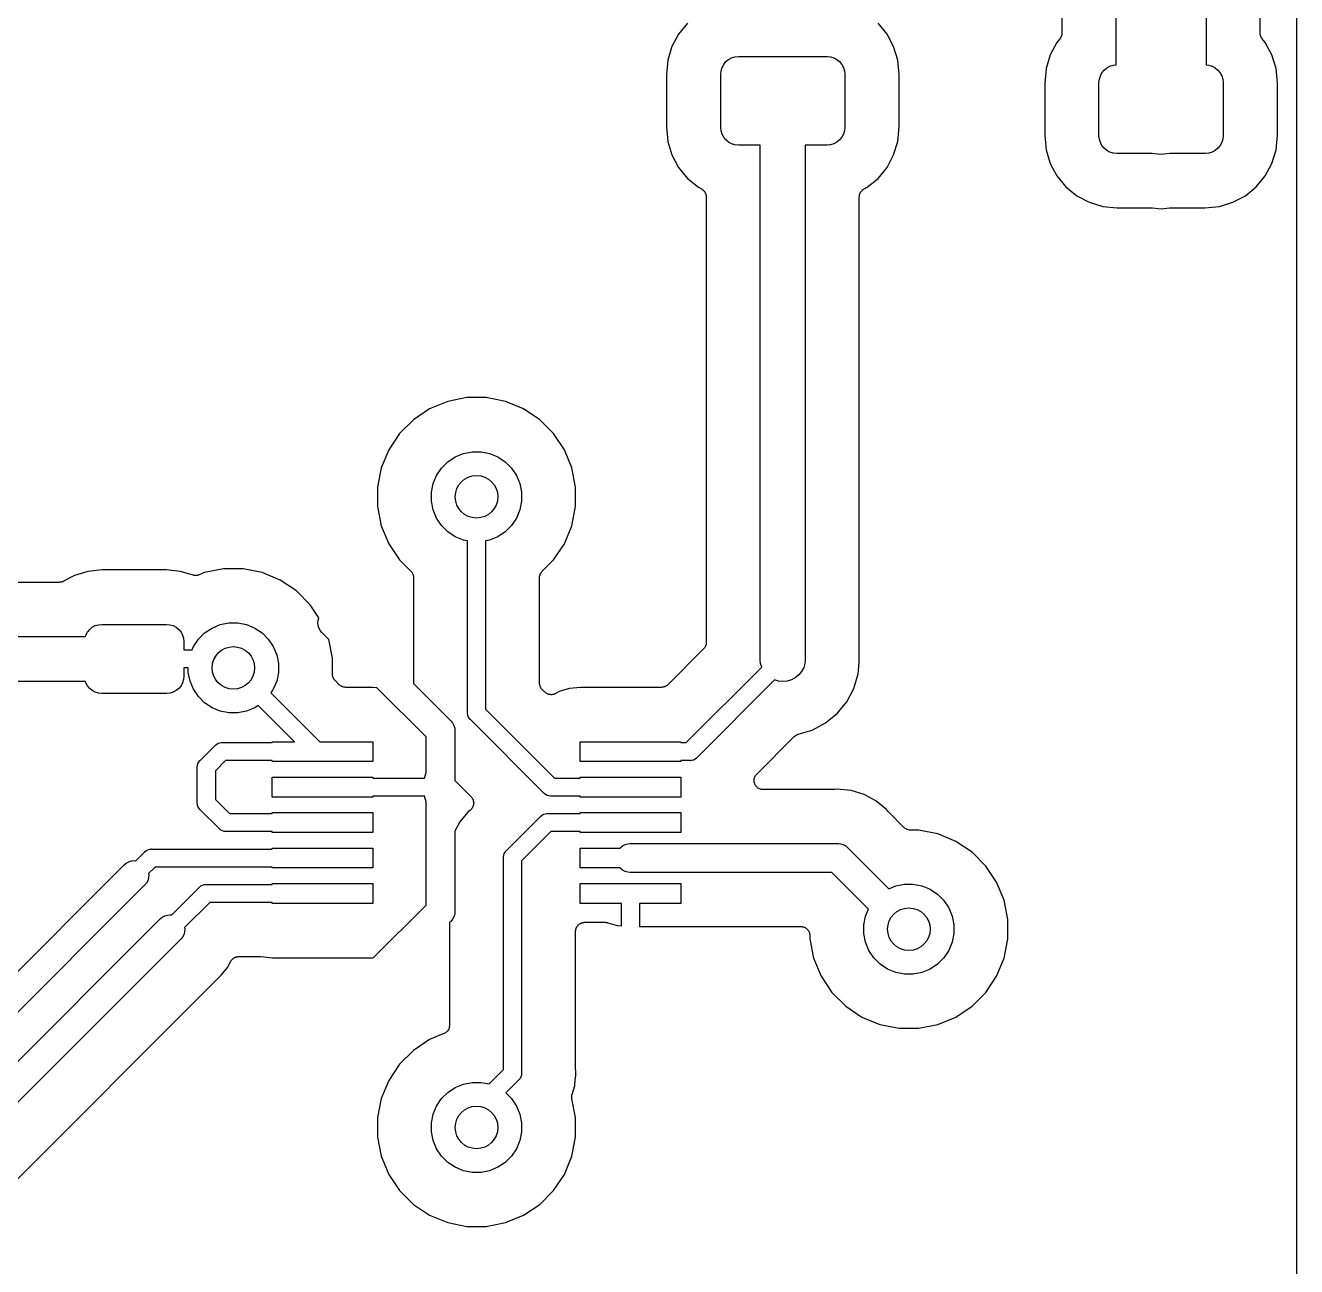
# Model space of a CAD drawing. Extents: x 122.4 to 185.8, y -118.8 to -64.3.
# Drawn here: x 167.88 to 185.81, y -105.59 to -88.1 of the extents above; entities that cross this region are included whole.
import ezdxf

# ---------------------------------------------------------------- set-up
doc = ezdxf.new("R2010")
doc.units = 0
doc.layers.add('BLACK', color=7, linetype='CONTINUOUS')

msp = doc.modelspace()

# ---------------------------------------------------------------- linework, layer by layer
at = {"layer": 'BLACK', "linetype": 'CONTINUOUS'}
for p, q in [((185.807, -66.5677), (185.807, -116.495)), ((184.531, -85.178), (184.531, -88.654)), ((182.499, -85.7771), (182.499, -88.2049)), ((183.261, -88.654), (183.261, -85.8208)), ((185.293, -88.2049), (185.293, -85.7581)), ((177.219, -88.0668), (177.092, -88.2207)), ((180.032, -88.2207), (179.905, -88.0668)), ((177.092, -88.2207), (176.999, -88.3963)), ((180.125, -88.3963), (180.032, -88.2207)), ((182.426, -88.3387), (182.333, -88.5143)), ((182.47, -88.2855), (182.426, -88.3387)), ((182.473, -88.2809), (182.47, -88.2855)), ((182.477, -88.2767), (182.473, -88.2809)), ((182.48, -88.2706), (182.477, -88.2767)), ((182.484, -88.2649), (182.48, -88.2706)), ((182.486, -88.2598), (182.484, -88.2649)), ((182.489, -88.2549), (182.486, -88.2598)), ((182.491, -88.2484), (182.489, -88.2549)), ((182.493, -88.242), (182.491, -88.2484)), ((182.495, -88.2366), (182.493, -88.242)), ((182.496, -88.2313), (182.495, -88.2366)), ((182.497, -88.2245), (182.496, -88.2313)), ((182.498, -88.2177), (182.497, -88.2245)), ((182.499, -88.2067), (182.498, -88.2122)), ((182.498, -88.2122), (182.498, -88.2177)), ((182.499, -88.2049), (182.499, -88.2067)), ((185.294, -88.2104), (185.293, -88.2049)), ((185.293, -88.2159), (185.294, -88.2104)), ((185.295, -88.2227), (185.293, -88.2159)), ((185.295, -88.2296), (185.295, -88.2227)), ((185.297, -88.2349), (185.295, -88.2296)), ((185.298, -88.2403), (185.297, -88.2349)), ((185.301, -88.2467), (185.298, -88.2403)), ((185.303, -88.2533), (185.301, -88.2467)), ((185.305, -88.2582), (185.303, -88.2533)), ((185.307, -88.2633), (185.305, -88.2582)), ((185.311, -88.2691), (185.307, -88.2633)), ((185.314, -88.2752), (185.311, -88.2691)), ((185.318, -88.2795), (185.314, -88.2752)), ((185.321, -88.2841), (185.318, -88.2795)), ((185.322, -88.2855), (185.321, -88.2841)), ((185.366, -88.3387), (185.322, -88.2855)), ((185.459, -88.5143), (185.366, -88.3387)), ((176.999, -88.3963), (176.941, -88.5869)), ((177.841, -88.554), (177.888, -88.5398)), ((177.888, -88.5398), (177.937, -88.535)), ((177.937, -88.535), (179.187, -88.535)), ((179.187, -88.535), (179.236, -88.5398)), ((179.236, -88.5398), (179.283, -88.554)), ((180.183, -88.5869), (180.125, -88.3963)), ((182.333, -88.5143), (182.275, -88.7049)), ((185.517, -88.7049), (185.459, -88.5143)), ((176.941, -88.5869), (176.921, -88.7912)), ((177.692, -88.7362), (177.706, -88.6893)), ((177.706, -88.6893), (177.729, -88.6461)), ((177.729, -88.6461), (177.76, -88.6082)), ((177.76, -88.6082), (177.798, -88.5771)), ((177.798, -88.5771), (177.841, -88.554)), ((179.283, -88.554), (179.326, -88.5771)), ((179.326, -88.5771), (179.364, -88.6082)), ((179.364, -88.6082), (179.395, -88.6461)), ((179.395, -88.6461), (179.418, -88.6893)), ((179.418, -88.6893), (179.432, -88.7362)), ((180.203, -88.7912), (180.183, -88.5869)), ((182.275, -88.7049), (182.255, -88.9092)), ((183.094, -88.7262), (183.132, -88.6951)), ((183.132, -88.6951), (183.175, -88.672)), ((183.175, -88.672), (183.222, -88.6578)), ((183.222, -88.6578), (183.261, -88.654)), ((184.531, -88.654), (184.57, -88.6578)), ((184.57, -88.6578), (184.617, -88.672)), ((184.617, -88.672), (184.66, -88.6951)), ((184.66, -88.6951), (184.698, -88.7262)), ((185.537, -88.9092), (185.517, -88.7049)), ((176.921, -88.7912), (176.921, -89.5288)), ((177.687, -88.785), (177.692, -88.7362)), ((177.687, -89.535), (177.687, -88.785)), ((179.432, -88.7362), (179.437, -88.785)), ((179.437, -88.785), (179.437, -89.535)), ((180.203, -89.5288), (180.203, -88.7912)), ((183.021, -88.903), (183.026, -88.8542)), ((183.021, -89.653), (183.021, -88.903)), ((183.026, -88.8542), (183.04, -88.8073)), ((183.04, -88.8073), (183.063, -88.7641)), ((183.063, -88.7641), (183.094, -88.7262)), ((184.698, -88.7262), (184.729, -88.7641)), ((184.729, -88.7641), (184.752, -88.8073)), ((184.752, -88.8073), (184.766, -88.8542)), ((184.766, -88.8542), (184.771, -88.903)), ((184.771, -88.903), (184.771, -89.653)), ((182.255, -88.9092), (182.255, -89.6468)), ((185.537, -89.6468), (185.537, -88.9092)), ((176.921, -89.5288), (176.941, -89.7331)), ((177.692, -89.5838), (177.687, -89.535)), ((177.706, -89.6307), (177.692, -89.5838)), ((179.432, -89.5838), (179.418, -89.6307)), ((179.437, -89.535), (179.432, -89.5838)), ((180.183, -89.7331), (180.203, -89.5288)), ((176.941, -89.7331), (176.999, -89.9237)), ((177.729, -89.6739), (177.706, -89.6307)), ((177.76, -89.7118), (177.729, -89.6739)), ((177.798, -89.7429), (177.76, -89.7118)), ((177.841, -89.766), (177.798, -89.7429)), ((177.888, -89.7802), (177.841, -89.766)), ((177.937, -89.785), (177.888, -89.7802)), ((178.245, -89.785), (177.937, -89.785)), ((178.244, -97.0436), (178.245, -89.785)), ((179.187, -89.785), (178.879, -89.785)), ((178.879, -89.785), (178.879, -97.0436)), ((179.236, -89.7802), (179.187, -89.785)), ((179.283, -89.766), (179.236, -89.7802)), ((179.326, -89.7429), (179.283, -89.766)), ((179.364, -89.7118), (179.326, -89.7429)), ((179.395, -89.6739), (179.364, -89.7118)), ((179.418, -89.6307), (179.395, -89.6739)), ((180.125, -89.9237), (180.183, -89.7331)), ((182.255, -89.6468), (182.275, -89.8511)), ((183.026, -89.7018), (183.021, -89.653)), ((183.04, -89.7487), (183.026, -89.7018)), ((183.063, -89.7919), (183.04, -89.7487)), ((183.094, -89.8298), (183.063, -89.7919)), ((184.729, -89.7919), (184.698, -89.8298)), ((184.752, -89.7487), (184.729, -89.7919)), ((184.766, -89.7018), (184.752, -89.7487)), ((184.771, -89.653), (184.766, -89.7018)), ((185.517, -89.8511), (185.537, -89.6468)), ((176.999, -89.9237), (177.092, -90.0993)), ((180.032, -90.0993), (180.125, -89.9237)), ((182.275, -89.8511), (182.333, -90.0417)), ((183.132, -89.8609), (183.094, -89.8298)), ((183.175, -89.884), (183.132, -89.8609)), ((183.222, -89.8982), (183.175, -89.884)), ((183.271, -89.903), (183.222, -89.8982)), ((183.769, -89.903), (183.271, -89.903)), ((183.772, -89.9038), (183.769, -89.903)), ((183.896, -89.9161), (183.772, -89.9038)), ((184.02, -89.9038), (183.896, -89.9161)), ((184.023, -89.903), (184.02, -89.9038)), ((184.521, -89.903), (184.023, -89.903)), ((184.57, -89.8982), (184.521, -89.903)), ((184.617, -89.884), (184.57, -89.8982)), ((184.66, -89.8609), (184.617, -89.884)), ((184.698, -89.8298), (184.66, -89.8609)), ((185.459, -90.0417), (185.517, -89.8511)), ((177.092, -90.0993), (177.219, -90.2532)), ((179.905, -90.2532), (180.032, -90.0993)), ((182.333, -90.0417), (182.426, -90.2173)), ((185.366, -90.2173), (185.459, -90.0417)), ((177.219, -90.2532), (177.373, -90.3795)), ((179.751, -90.3795), (179.905, -90.2532)), ((182.426, -90.2173), (182.553, -90.3712)), ((185.239, -90.3712), (185.366, -90.2173)), ((177.373, -90.3795), (177.415, -90.4023)), ((177.415, -90.4023), (177.417, -90.4032)), ((177.417, -90.4032), (177.422, -90.4064)), ((177.422, -90.4064), (177.427, -90.409)), ((177.427, -90.409), (177.432, -90.4134)), ((177.432, -90.4134), (177.437, -90.4172)), ((177.437, -90.4172), (177.441, -90.4212)), ((177.441, -90.4212), (177.446, -90.4248)), ((177.446, -90.4248), (177.45, -90.4301)), ((177.45, -90.4301), (177.455, -90.435)), ((177.455, -90.435), (177.458, -90.4397)), ((177.458, -90.4397), (177.461, -90.444)), ((177.461, -90.444), (177.464, -90.45)), ((177.464, -90.45), (177.468, -90.4557)), ((177.468, -90.4557), (177.47, -90.4609)), ((177.47, -90.4609), (177.473, -90.4659)), ((177.473, -90.4659), (177.475, -90.4724)), ((177.475, -90.4724), (177.477, -90.4787)), ((177.477, -90.4787), (177.478, -90.4843)), ((177.478, -90.4843), (177.48, -90.4896)), ((177.48, -90.4896), (177.481, -90.4964)), ((177.481, -90.4964), (177.482, -90.5031)), ((177.482, -90.5031), (177.482, -90.5087)), ((177.482, -90.5087), (177.483, -90.5143)), ((177.483, -90.5143), (177.482, -96.7977)), ((179.641, -90.5143), (179.642, -90.5125)), ((179.641, -97.081), (179.641, -90.5143)), ((179.642, -90.5013), (179.644, -90.4947)), ((179.642, -90.5069), (179.642, -90.5013)), ((179.642, -90.5125), (179.642, -90.5069)), ((179.644, -90.4879), (179.646, -90.4825)), ((179.644, -90.4947), (179.644, -90.4879)), ((179.646, -90.4825), (179.647, -90.477)), ((179.647, -90.477), (179.65, -90.4708)), ((179.65, -90.4708), (179.652, -90.4643)), ((179.652, -90.4643), (179.654, -90.4593)), ((179.654, -90.4593), (179.657, -90.4542)), ((179.657, -90.4542), (179.66, -90.4485)), ((179.66, -90.4485), (179.664, -90.4426)), ((179.664, -90.4426), (179.667, -90.4383)), ((179.667, -90.4383), (179.67, -90.4336)), ((179.67, -90.4336), (179.675, -90.4288)), ((179.675, -90.4288), (179.68, -90.4236)), ((179.68, -90.4236), (179.684, -90.42)), ((179.684, -90.42), (179.688, -90.4161)), ((179.688, -90.4161), (179.694, -90.4123)), ((179.694, -90.4123), (179.699, -90.408)), ((179.699, -90.408), (179.704, -90.4054)), ((179.704, -90.4054), (179.709, -90.4023)), ((179.709, -90.4023), (179.751, -90.3795)), ((182.553, -90.3712), (182.707, -90.4975)), ((182.707, -90.4975), (182.882, -90.5914)), ((184.91, -90.5914), (185.085, -90.4975)), ((185.085, -90.4975), (185.239, -90.3712)), ((182.882, -90.5914), (183.073, -90.6492)), ((183.073, -90.6492), (183.277, -90.6693)), ((183.277, -90.6693), (183.763, -90.6693)), ((183.763, -90.6693), (183.765, -90.6693)), ((183.765, -90.6693), (183.77, -90.6699)), ((183.77, -90.6699), (183.776, -90.6699)), ((183.776, -90.6699), (183.896, -90.6818)), ((183.896, -90.6818), (184.016, -90.6699)), ((184.016, -90.6699), (184.018, -90.6698)), ((184.018, -90.6698), (184.023, -90.6698)), ((184.023, -90.6698), (184.029, -90.6693)), ((184.029, -90.6693), (184.515, -90.6693)), ((184.515, -90.6693), (184.719, -90.6492)), ((184.719, -90.6492), (184.91, -90.5914)), ((174.106, -93.345), (173.837, -93.3987)), ((174.382, -93.345), (174.106, -93.345)), ((174.651, -93.3987), (174.382, -93.345)), ((173.582, -93.504), (173.353, -93.6569)), ((173.837, -93.3987), (173.582, -93.504)), ((174.906, -93.504), (174.651, -93.3987)), ((175.135, -93.6569), (174.906, -93.504)), ((173.353, -93.6569), (173.159, -93.8515)), ((175.329, -93.8515), (175.135, -93.6569)), ((173.159, -93.8515), (173.006, -94.0803)), ((175.482, -94.0803), (175.329, -93.8515)), ((173.006, -94.0803), (172.901, -94.3345)), ((175.587, -94.3345), (175.482, -94.0803)), ((173.751, -94.3372), (173.839, -94.2488)), ((173.839, -94.2488), (173.943, -94.1793)), ((173.943, -94.1793), (174.059, -94.1314)), ((174.059, -94.1314), (174.181, -94.107)), ((174.181, -94.107), (174.307, -94.107)), ((174.307, -94.107), (174.429, -94.1314)), ((174.429, -94.1314), (174.545, -94.1793)), ((174.545, -94.1793), (174.649, -94.2488)), ((174.649, -94.2488), (174.737, -94.3372)), ((172.901, -94.3345), (172.847, -94.6044)), ((173.633, -94.5568), (173.681, -94.4412)), ((173.681, -94.4412), (173.751, -94.3372)), ((174.737, -94.3372), (174.807, -94.4412)), ((174.807, -94.4412), (174.855, -94.5568)), ((175.641, -94.6044), (175.587, -94.3345)), ((172.847, -94.6044), (172.847, -94.8796)), ((173.609, -94.6795), (173.633, -94.5568)), ((174.855, -94.5568), (174.879, -94.6795)), ((175.641, -94.8796), (175.641, -94.6044)), ((173.609, -94.8045), (173.609, -94.6795)), ((173.633, -94.9272), (173.609, -94.8045)), ((174.879, -94.8045), (174.855, -94.9272)), ((174.879, -94.6795), (174.879, -94.8045)), ((172.847, -94.8796), (172.901, -95.1495)), ((173.681, -95.0428), (173.633, -94.9272)), ((174.855, -94.9272), (174.807, -95.0428)), ((175.587, -95.1495), (175.641, -94.8796)), ((172.901, -95.1495), (173.006, -95.4037)), ((173.751, -95.1468), (173.681, -95.0428)), ((173.839, -95.2352), (173.751, -95.1468)), ((174.737, -95.1468), (174.649, -95.2352)), ((174.807, -95.0428), (174.737, -95.1468)), ((175.482, -95.4037), (175.587, -95.1495)), ((173.943, -95.3047), (173.839, -95.2352)), ((174.059, -95.3526), (173.943, -95.3047)), ((174.117, -95.3642), (174.059, -95.3526)), ((174.429, -95.3526), (174.371, -95.3642)), ((174.545, -95.3047), (174.429, -95.3526)), ((174.649, -95.2352), (174.545, -95.3047)), ((173.006, -95.4037), (173.159, -95.6325)), ((174.117, -97.7838), (174.117, -95.3642)), ((174.371, -95.3642), (174.371, -97.7374)), ((175.329, -95.6325), (175.482, -95.4037)), ((173.159, -95.6325), (173.318, -95.7915)), ((175.17, -95.7915), (175.329, -95.6325)), ((168.575, -95.8517), (168.422, -95.9335)), ((168.765, -95.7942), (168.575, -95.8517)), ((168.968, -95.7742), (168.765, -95.7942)), ((169.868, -95.7742), (168.968, -95.7742)), ((170.071, -95.7942), (169.868, -95.7742)), ((170.246, -95.8473), (170.071, -95.7942)), ((170.252, -95.8484), (170.246, -95.8473)), ((170.257, -95.85), (170.252, -95.8484)), ((170.264, -95.8508), (170.257, -95.85)), ((170.271, -95.8521), (170.264, -95.8508)), ((170.276, -95.8522), (170.271, -95.8521)), ((170.282, -95.8528), (170.276, -95.8522)), ((170.288, -95.8522), (170.282, -95.8528)), ((170.295, -95.8522), (170.288, -95.8522)), ((170.301, -95.8511), (170.295, -95.8522)), ((170.306, -95.8506), (170.301, -95.8511)), ((170.313, -95.8487), (170.306, -95.8506)), ((170.32, -95.8474), (170.313, -95.8487)), ((170.325, -95.8453), (170.32, -95.8474)), ((170.33, -95.8438), (170.325, -95.8453)), ((170.332, -95.8431), (170.33, -95.8438)), ((170.408, -95.8117), (170.332, -95.8431)), ((170.677, -95.758), (170.408, -95.8117)), ((170.953, -95.758), (170.677, -95.758)), ((171.222, -95.8117), (170.953, -95.758)), ((171.477, -95.917), (171.222, -95.8117)), ((173.318, -95.7915), (173.318, -95.7918)), ((173.318, -95.7918), (173.318, -95.7918)), ((173.318, -95.7918), (173.318, -95.7918)), ((173.318, -95.7918), (173.319, -95.7927)), ((173.319, -95.7927), (173.326, -95.8019)), ((173.326, -95.8019), (173.334, -95.811)), ((173.334, -95.811), (173.334, -95.8116)), ((173.334, -95.8116), (173.335, -95.8121)), ((173.335, -95.8121), (173.34, -95.8225)), ((173.34, -95.8225), (173.345, -95.8329)), ((173.345, -95.8329), (173.346, -95.8335)), ((173.346, -95.8335), (173.346, -95.8341)), ((173.346, -95.8341), (173.349, -95.8454)), ((173.349, -95.8454), (173.353, -95.8566)), ((173.353, -95.8566), (173.353, -95.8573)), ((173.353, -95.8573), (173.353, -95.8579)), ((173.353, -95.8579), (173.354, -95.8696)), ((173.354, -95.8696), (173.355, -95.8813)), ((173.355, -95.8813), (173.355, -97.3756)), ((175.133, -95.8795), (175.134, -95.8678)), ((175.133, -95.8808), (175.133, -95.8795)), ((175.133, -95.8813), (175.133, -95.8808)), ((175.133, -95.8808), (175.133, -95.8808)), ((175.133, -95.8808), (175.133, -95.8808)), ((175.133, -97.3692), (175.133, -95.8813)), ((175.134, -95.8678), (175.136, -95.8562)), ((175.136, -95.8549), (175.139, -95.8436)), ((175.136, -95.8555), (175.136, -95.8549)), ((175.136, -95.8562), (175.136, -95.8555)), ((175.139, -95.8436), (175.143, -95.8325)), ((175.143, -95.8312), (175.149, -95.8209)), ((175.143, -95.8319), (175.143, -95.8312)), ((175.143, -95.8325), (175.143, -95.8319)), ((175.149, -95.8209), (175.154, -95.8106)), ((175.154, -95.8106), (175.155, -95.8101)), ((175.155, -95.8095), (175.163, -95.8005)), ((175.155, -95.8101), (175.155, -95.8095)), ((175.163, -95.8005), (175.17, -95.7915)), ((168.362, -95.9485), (166.87, -95.9485)), ((168.368, -95.948), (168.362, -95.9485)), ((168.373, -95.948), (168.368, -95.948)), ((168.38, -95.9468), (168.373, -95.948)), ((168.387, -95.9461), (168.38, -95.9468)), ((168.392, -95.9445), (168.387, -95.9461)), ((168.398, -95.9435), (168.392, -95.9445)), ((168.404, -95.9409), (168.398, -95.9435)), ((168.411, -95.9389), (168.404, -95.9409)), ((168.416, -95.9364), (168.411, -95.9389)), ((168.421, -95.9343), (168.416, -95.9364)), ((168.422, -95.9335), (168.421, -95.9343)), ((171.706, -96.0699), (171.477, -95.917)), ((171.9, -96.2645), (171.706, -96.0699)), ((172.022, -96.4467), (171.9, -96.2645)), ((168.789, -96.6119), (168.826, -96.5816)), ((168.826, -96.5816), (168.868, -96.5591)), ((168.868, -96.5591), (168.914, -96.5452)), ((168.914, -96.5452), (168.962, -96.5405)), ((168.962, -96.5405), (169.874, -96.5405)), ((169.874, -96.5405), (169.922, -96.5452)), ((169.922, -96.5452), (169.968, -96.5591)), ((169.968, -96.5591), (170.01, -96.5816)), ((170.01, -96.5816), (170.047, -96.6119)), ((170.41, -96.6618), (170.514, -96.5923)), ((170.514, -96.5923), (170.63, -96.5444)), ((170.63, -96.5444), (170.752, -96.52)), ((170.752, -96.52), (170.878, -96.52)), ((170.878, -96.52), (171, -96.5444)), ((171, -96.5444), (171.116, -96.5923)), ((171.116, -96.5923), (171.22, -96.6618)), ((172.008, -96.52), (172.012, -96.4802)), ((172.012, -96.5598), (172.008, -96.52)), ((172.012, -96.4802), (172.022, -96.4467)), ((172.023, -96.5981), (172.012, -96.5598)), ((172.042, -96.6334), (172.023, -96.5981)), ((166.502, -96.7105), (168.731, -96.7105)), ((168.731, -96.7105), (168.737, -96.691)), ((168.737, -96.691), (168.759, -96.6488)), ((168.759, -96.6488), (168.789, -96.6119)), ((170.047, -96.6119), (170.077, -96.6488)), ((170.077, -96.6488), (170.099, -96.691)), ((170.099, -96.691), (170.113, -96.7367)), ((170.113, -96.7367), (170.118, -96.7843)), ((170.118, -96.7843), (170.118, -96.901)), ((170.252, -96.8542), (170.322, -96.7502)), ((170.322, -96.7502), (170.41, -96.6618)), ((171.22, -96.6618), (171.308, -96.7502)), ((171.308, -96.7502), (171.378, -96.8542)), ((172.061, -96.6566), (172.042, -96.6334)), ((172.16, -96.7552), (172.061, -96.6566)), ((172.212, -97.0174), (172.16, -96.7552)), ((170.118, -96.901), (170.233, -96.901)), ((170.233, -96.901), (170.252, -96.8542)), ((171.378, -96.8542), (171.426, -96.9698)), ((177.445, -96.8875), (176.941, -97.3918)), ((177.453, -96.8784), (177.445, -96.8875)), ((177.46, -96.8694), (177.453, -96.8784)), ((177.461, -96.8688), (177.46, -96.8694)), ((177.467, -96.858), (177.461, -96.8683)), ((177.461, -96.8683), (177.461, -96.8688)), ((177.472, -96.8477), (177.467, -96.858)), ((177.473, -96.8465), (177.472, -96.847)), ((177.472, -96.847), (177.472, -96.8477)), ((177.476, -96.8353), (177.473, -96.8465)), ((177.48, -96.8241), (177.476, -96.8353)), ((177.481, -96.8112), (177.48, -96.8228)), ((177.48, -96.8228), (177.48, -96.8234)), ((177.48, -96.8234), (177.48, -96.8241)), ((177.482, -96.7994), (177.481, -96.8112)), ((177.482, -96.7977), (177.482, -96.7981)), ((177.482, -96.7981), (177.482, -96.7981)), ((177.482, -96.7981), (177.482, -96.7981)), ((177.482, -96.7981), (177.482, -96.7994)), ((171.426, -96.9698), (171.45, -97.0925)), ((171.45, -97.0925), (171.45, -97.2175)), ((172.212, -97.2422), (172.212, -97.0174)), ((177.202, -98.208), (178.266, -97.1448)), ((178.249, -97.0902), (178.244, -97.0436)), ((178.266, -97.1448), (178.249, -97.0902)), ((178.875, -97.0902), (178.857, -97.1501)), ((178.879, -97.0436), (178.875, -97.0902)), ((179.626, -97.2396), (179.641, -97.081)), ((170.113, -97.3193), (170.099, -97.365)), ((170.118, -97.2717), (170.113, -97.3193)), ((170.18, -97.155), (170.118, -97.155)), ((170.118, -97.155), (170.118, -97.2717)), ((170.18, -97.2175), (170.18, -97.155)), ((170.204, -97.3402), (170.18, -97.2175)), ((171.45, -97.2175), (171.426, -97.3402)), ((172.213, -97.2538), (172.212, -97.2422)), ((172.214, -97.2655), (172.213, -97.2538)), ((172.214, -97.2662), (172.214, -97.2655)), ((172.214, -97.2668), (172.214, -97.2662)), ((172.218, -97.278), (172.214, -97.2668)), ((172.221, -97.2893), (172.218, -97.278)), ((172.221, -97.2899), (172.221, -97.2893)), ((172.222, -97.2906), (172.221, -97.2899)), ((172.227, -97.3009), (172.222, -97.2906)), ((172.232, -97.3113), (172.227, -97.3009)), ((172.233, -97.3118), (172.232, -97.3113)), ((172.233, -97.3124), (172.233, -97.3118)), ((172.241, -97.3215), (172.233, -97.3124)), ((172.248, -97.3307), (172.241, -97.3215)), ((178.445, -97.3244), (177.349, -98.4204)), ((178.5, -97.3409), (178.445, -97.3244)), ((178.684, -97.3228), (178.624, -97.3409)), ((178.739, -97.2933), (178.684, -97.3228)), ((178.788, -97.2536), (178.739, -97.2933)), ((178.827, -97.2052), (178.788, -97.2536)), ((178.857, -97.1501), (178.827, -97.2052)), ((179.564, -97.4431), (179.626, -97.2396)), ((168.731, -97.3455), (166.386, -97.3455)), ((168.737, -97.365), (168.731, -97.3455)), ((168.759, -97.4072), (168.737, -97.365)), ((168.789, -97.4441), (168.759, -97.4072)), ((168.826, -97.4744), (168.789, -97.4441)), ((168.868, -97.4969), (168.826, -97.4744)), ((168.914, -97.5108), (168.868, -97.4969)), ((169.968, -97.4969), (169.922, -97.5108)), ((170.01, -97.4744), (169.968, -97.4969)), ((170.047, -97.4441), (170.01, -97.4744)), ((170.077, -97.4072), (170.047, -97.4441)), ((170.099, -97.365), (170.077, -97.4072)), ((170.252, -97.4558), (170.204, -97.3402)), ((170.322, -97.5598), (170.252, -97.4558)), ((171.378, -97.4558), (171.345, -97.5051)), ((171.345, -97.5051), (172.035, -98.1953)), ((171.426, -97.3402), (171.378, -97.4558)), ((172.249, -97.3316), (172.248, -97.3307)), ((172.249, -97.3317), (172.249, -97.3316)), ((172.249, -97.3316), (172.249, -97.3316)), ((172.249, -97.332), (172.249, -97.3317)), ((172.309, -97.3918), (172.249, -97.332)), ((172.318, -97.3992), (172.309, -97.3918)), ((172.327, -97.4068), (172.318, -97.3992)), ((172.328, -97.4071), (172.327, -97.4068)), ((172.328, -97.4075), (172.328, -97.4071)), ((172.338, -97.4131), (172.328, -97.4075)), ((172.349, -97.4187), (172.338, -97.4131)), ((172.349, -97.4189), (172.349, -97.4187)), ((172.35, -97.4192), (172.349, -97.4189)), ((172.361, -97.4227), (172.35, -97.4192)), ((172.372, -97.4262), (172.361, -97.4227)), ((172.373, -97.4263), (172.372, -97.4262)), ((172.374, -97.4265), (172.373, -97.4263)), ((172.385, -97.4277), (172.374, -97.4265)), ((172.397, -97.429), (172.385, -97.4277)), ((172.398, -97.429), (172.397, -97.429)), ((172.399, -97.429), (172.398, -97.429)), ((172.398, -97.429), (172.398, -97.429)), ((172.398, -97.429), (172.398, -97.429)), ((172.777, -97.429), (172.399, -97.429)), ((172.84, -97.4352), (172.777, -97.429)), ((173.533, -98.1282), (172.84, -97.4352)), ((173.355, -97.3756), (173.873, -97.8933)), ((175.134, -97.3808), (175.133, -97.3692)), ((175.135, -97.3925), (175.134, -97.3808)), ((175.135, -97.3932), (175.135, -97.3925)), ((175.135, -97.3938), (175.135, -97.3932)), ((175.139, -97.405), (175.135, -97.3938)), ((175.142, -97.4163), (175.139, -97.405)), ((175.142, -97.4169), (175.142, -97.4163)), ((175.143, -97.4176), (175.142, -97.4169)), ((175.148, -97.4279), (175.143, -97.4176)), ((175.153, -97.4383), (175.148, -97.4279)), ((175.154, -97.4389), (175.153, -97.4383)), ((175.154, -97.4394), (175.154, -97.4389)), ((175.162, -97.4485), (175.154, -97.4394)), ((175.169, -97.4577), (175.162, -97.4485)), ((175.17, -97.4586), (175.169, -97.4577)), ((175.17, -97.4587), (175.17, -97.4586)), ((175.17, -97.4586), (175.17, -97.4586)), ((175.17, -97.459), (175.17, -97.4587)), ((175.206, -97.4953), (175.17, -97.459)), ((175.211, -97.4989), (175.206, -97.4953)), ((175.215, -97.5029), (175.211, -97.4989)), ((175.22, -97.5067), (175.215, -97.5029)), ((175.411, -97.4879), (175.356, -97.5175)), ((175.555, -97.4443), (175.411, -97.4879)), ((175.711, -97.429), (175.555, -97.4443)), ((176.851, -97.429), (175.711, -97.429)), ((176.863, -97.4279), (176.851, -97.429)), ((176.875, -97.4268), (176.863, -97.4279)), ((176.876, -97.4266), (176.875, -97.4266)), ((176.875, -97.4266), (176.875, -97.4268)), ((176.887, -97.4232), (176.876, -97.4266)), ((176.898, -97.4199), (176.887, -97.4232)), ((176.899, -97.4196), (176.898, -97.4199)), ((176.9, -97.4194), (176.899, -97.4196)), ((176.91, -97.4139), (176.9, -97.4194)), ((176.92, -97.4085), (176.91, -97.4139)), ((176.921, -97.4081), (176.92, -97.4085)), ((176.931, -97.4004), (176.921, -97.4078)), ((176.921, -97.4078), (176.921, -97.4081)), ((176.94, -97.393), (176.931, -97.4004)), ((176.941, -97.3921), (176.94, -97.393)), ((176.941, -97.3918), (176.941, -97.3921)), ((176.941, -97.3921), (176.941, -97.3921)), ((176.941, -97.3921), (176.941, -97.3921)), ((178.562, -97.347), (178.5, -97.3409)), ((178.624, -97.3409), (178.562, -97.347)), ((179.464, -97.6306), (179.564, -97.4431)), ((168.962, -97.5155), (168.914, -97.5108)), ((169.874, -97.5155), (168.962, -97.5155)), ((169.922, -97.5108), (169.874, -97.5155)), ((170.41, -97.6482), (170.322, -97.5598)), ((170.514, -97.7177), (170.41, -97.6482)), ((171.165, -97.6847), (171.116, -97.7177)), ((171.676, -98.1953), (171.165, -97.6847)), ((175.226, -97.511), (175.22, -97.5067)), ((175.231, -97.5137), (175.226, -97.511)), ((175.235, -97.5169), (175.231, -97.5137)), ((175.242, -97.5195), (175.235, -97.5169)), ((175.247, -97.5227), (175.242, -97.5195)), ((175.253, -97.5244), (175.247, -97.5227)), ((175.258, -97.5266), (175.253, -97.5244)), ((175.265, -97.528), (175.258, -97.5266)), ((175.271, -97.53), (175.265, -97.528)), ((175.277, -97.5305), (175.271, -97.53)), ((175.282, -97.5317), (175.277, -97.5305)), ((175.289, -97.5318), (175.282, -97.5317)), ((175.296, -97.5325), (175.289, -97.5318)), ((175.302, -97.5319), (175.296, -97.5325)), ((175.307, -97.532), (175.302, -97.5319)), ((175.314, -97.5308), (175.307, -97.532)), ((175.321, -97.5301), (175.314, -97.5308)), ((175.326, -97.5285), (175.321, -97.5301)), ((175.332, -97.5275), (175.326, -97.5285)), ((175.338, -97.525), (175.332, -97.5275)), ((175.344, -97.523), (175.338, -97.525)), ((175.349, -97.5204), (175.344, -97.523)), ((175.355, -97.5183), (175.349, -97.5204)), ((175.356, -97.5175), (175.355, -97.5183)), ((179.329, -97.795), (179.464, -97.6306)), ((170.63, -97.7656), (170.514, -97.7177)), ((170.752, -97.79), (170.63, -97.7656)), ((170.878, -97.79), (170.752, -97.79)), ((171, -97.7656), (170.878, -97.79)), ((171.116, -97.7177), (171, -97.7656)), ((174.116, -97.79), (174.117, -97.7838)), ((174.117, -97.7962), (174.116, -97.79)), ((174.119, -97.8149), (174.117, -97.7962)), ((174.126, -97.8388), (174.119, -97.8149)), ((174.138, -97.8609), (174.126, -97.8388)), ((174.154, -97.8802), (174.138, -97.8609)), ((174.371, -97.7374), (175.342, -98.708)), ((179.165, -97.9299), (179.329, -97.795)), ((173.873, -97.8933), (173.88, -97.8996)), ((173.88, -97.8996), (173.906, -97.9306)), ((173.906, -97.9306), (173.925, -97.9659)), ((173.925, -97.9659), (173.936, -98.0042)), ((173.936, -98.0042), (173.939, -98.034)), ((173.939, -98.034), (173.939, -98.034)), ((173.939, -98.034), (173.94, -98.044)), ((173.94, -98.044), (173.939, -98.054)), ((174.159, -97.8842), (174.154, -97.8802)), ((175.195, -98.9204), (174.159, -97.8842)), ((178.778, -98.0906), (178.977, -98.0302)), ((178.977, -98.0302), (179.165, -97.9299)), ((170.58, -98.2289), (170.602, -98.2171)), ((170.602, -98.2171), (170.626, -98.2098)), ((170.626, -98.2098), (170.645, -98.208)), ((170.645, -98.208), (170.651, -98.2074)), ((170.651, -98.2074), (170.657, -98.208)), ((170.657, -98.208), (171.361, -98.208)), ((171.361, -98.208), (171.361, -98.1953)), ((171.361, -98.1953), (171.676, -98.1953)), ((172.035, -98.1953), (172.784, -98.1953)), ((172.784, -98.1953), (172.784, -98.4747)), ((173.533, -98.6296), (173.533, -98.1282)), ((173.939, -98.054), (173.939, -98.7424)), ((175.704, -98.4747), (175.704, -98.1953)), ((175.704, -98.1953), (177.127, -98.1953)), ((177.127, -98.1953), (177.127, -98.208)), ((177.127, -98.208), (177.202, -98.208)), ((178.194, -98.653), (178.725, -98.1223)), ((178.725, -98.1223), (178.726, -98.1211)), ((178.726, -98.1211), (178.73, -98.1177)), ((178.73, -98.1177), (178.734, -98.1138)), ((178.734, -98.1138), (178.74, -98.11)), ((178.74, -98.11), (178.746, -98.1056)), ((178.746, -98.1056), (178.75, -98.1031)), ((178.75, -98.1031), (178.755, -98.1001)), ((178.755, -98.1001), (178.761, -98.0974)), ((178.761, -98.0974), (178.768, -98.0942)), ((178.768, -98.0942), (178.773, -98.0927)), ((178.773, -98.0927), (178.778, -98.0906)), ((170.349, -98.4578), (170.557, -98.2496)), ((170.557, -98.2496), (170.561, -98.2448)), ((170.561, -98.2448), (170.58, -98.2289)), ((170.306, -98.552), (170.309, -98.5271)), ((170.307, -98.5582), (170.306, -98.552)), ((170.307, -99.0538), (170.307, -98.5582)), ((170.309, -98.5271), (170.316, -98.5032)), ((170.316, -98.5032), (170.328, -98.4811)), ((170.316, -98.5032), (170.316, -98.5032)), ((170.328, -98.4811), (170.344, -98.4618)), ((170.344, -98.4618), (170.349, -98.4578)), ((170.704, -98.462), (170.561, -98.6046)), ((171.361, -98.462), (170.704, -98.462)), ((171.361, -98.4747), (171.361, -98.462)), ((172.784, -98.4747), (171.361, -98.4747)), ((177.127, -98.4747), (175.704, -98.4747)), ((177.249, -98.462), (177.127, -98.462)), ((177.127, -98.462), (177.127, -98.4747)), ((177.255, -98.4626), (177.249, -98.462)), ((177.261, -98.462), (177.255, -98.4626)), ((177.28, -98.4602), (177.261, -98.462)), ((177.304, -98.4529), (177.28, -98.4602)), ((177.326, -98.4411), (177.304, -98.4529)), ((177.345, -98.4252), (177.326, -98.4411)), ((177.349, -98.4204), (177.345, -98.4252)), ((170.561, -98.6046), (170.561, -99.0074)), ((171.361, -98.9747), (171.361, -98.6953)), ((171.361, -98.6953), (172.784, -98.6953)), ((172.784, -98.6953), (172.784, -98.708)), ((172.784, -98.708), (173.509, -98.708)), ((173.509, -98.708), (173.533, -98.6296)), ((173.939, -98.7424), (174.167, -98.9702)), ((175.342, -98.708), (175.704, -98.708)), ((175.704, -98.708), (175.704, -98.6953)), ((175.704, -98.6953), (177.127, -98.6953)), ((177.127, -98.6953), (177.127, -98.9747)), ((178.157, -98.7419), (178.158, -98.7296)), ((178.157, -98.7421), (178.157, -98.7419)), ((178.157, -98.7424), (178.157, -98.7421)), ((178.158, -98.7544), (178.157, -98.7424)), ((178.158, -98.7296), (178.16, -98.7177)), ((178.159, -98.7666), (178.158, -98.7544)), ((178.16, -98.7173), (178.163, -98.7055)), ((178.16, -98.7175), (178.16, -98.7173)), ((178.16, -98.7177), (178.16, -98.7175)), ((178.163, -98.7055), (178.167, -98.694)), ((178.167, -98.6936), (178.173, -98.6827)), ((178.167, -98.6938), (178.167, -98.6936)), ((178.167, -98.694), (178.167, -98.6938)), ((178.173, -98.6827), (178.179, -98.6722)), ((178.179, -98.6718), (178.186, -98.6624)), ((178.179, -98.672), (178.179, -98.6718)), ((178.179, -98.6722), (178.179, -98.672)), ((178.186, -98.6624), (178.194, -98.653)), ((175.199, -98.9252), (175.195, -98.9204)), ((175.218, -98.9407), (175.199, -98.9252)), ((178.159, -98.7668), (178.159, -98.7666)), ((178.159, -98.767), (178.159, -98.7668)), ((178.163, -98.7787), (178.159, -98.767)), ((178.166, -98.7904), (178.163, -98.7787)), ((178.166, -98.7906), (178.166, -98.7904)), ((178.166, -98.7908), (178.166, -98.7906)), ((178.172, -98.8016), (178.166, -98.7908)), ((178.178, -98.8123), (178.172, -98.8016)), ((178.178, -98.8125), (178.178, -98.8123)), ((178.178, -98.8127), (178.178, -98.8125)), ((178.186, -98.8222), (178.178, -98.8127)), ((178.193, -98.8317), (178.186, -98.8222)), ((178.193, -98.8318), (178.193, -98.8317)), ((178.194, -98.832), (178.193, -98.8318)), ((178.203, -98.8398), (178.194, -98.832)), ((178.212, -98.8476), (178.203, -98.8398)), ((178.212, -98.8477), (178.212, -98.8476)), ((178.213, -98.8478), (178.212, -98.8477)), ((178.223, -98.8537), (178.213, -98.8478)), ((178.234, -98.8595), (178.223, -98.8537)), ((178.234, -98.8596), (178.234, -98.8595)), ((178.234, -98.8597), (178.234, -98.8596)), ((178.246, -98.8633), (178.234, -98.8597)), ((178.258, -98.867), (178.246, -98.8633)), ((178.258, -98.8671), (178.258, -98.867)), ((178.258, -98.867), (178.258, -98.867)), ((178.27, -98.8684), (178.258, -98.8671)), ((178.282, -98.8698), (178.27, -98.8684)), ((178.283, -98.8698), (178.282, -98.8698)), ((178.284, -98.8698), (178.283, -98.8698)), ((178.283, -98.8698), (178.283, -98.8698)), ((178.283, -98.8698), (178.283, -98.8698)), ((179.283, -98.8698), (178.284, -98.8698)), ((179.289, -98.8693), (179.283, -98.8698)), ((179.294, -98.8693), (179.289, -98.8693)), ((179.296, -98.8692), (179.294, -98.8693)), ((179.337, -98.8651), (179.296, -98.8692)), ((179.378, -98.8692), (179.337, -98.8651)), ((179.526, -98.8838), (179.378, -98.8692)), ((179.378, -98.8692), (179.378, -98.8692)), ((179.708, -98.939), (179.526, -98.8838)), ((179.876, -99.0286), (179.708, -98.939)), ((170.306, -99.06), (170.307, -99.0538)), ((170.309, -99.0849), (170.306, -99.06)), ((170.316, -99.1088), (170.309, -99.0849)), ((170.327, -99.1285), (170.316, -99.1088)), ((170.561, -99.0074), (170.762, -99.208)), ((172.784, -98.9747), (171.361, -98.9747)), ((173.509, -98.962), (172.784, -98.962)), ((172.784, -98.962), (172.784, -98.9747)), ((173.533, -99.0404), (173.509, -98.962)), ((173.533, -99.05), (173.533, -99.0404)), ((173.533, -99.324), (173.533, -99.05)), ((174.167, -98.9702), (174.168, -98.9708)), ((174.168, -98.9708), (174.168, -98.9708)), ((174.168, -98.9708), (174.168, -98.9709)), ((174.168, -98.9709), (174.168, -98.9715)), ((174.168, -98.9715), (174.176, -98.9808)), ((174.176, -98.9808), (174.183, -98.9901)), ((174.183, -98.9901), (174.183, -98.9905)), ((174.183, -98.9905), (174.184, -98.9908)), ((174.184, -98.9908), (174.189, -99.0014)), ((174.194, -99.1096), (174.188, -99.1201)), ((174.189, -99.0014), (174.195, -99.012)), ((174.198, -99.0974), (174.194, -99.1088)), ((174.194, -99.1088), (174.194, -99.1092)), ((174.194, -99.1092), (174.194, -99.1096)), ((174.195, -99.012), (174.195, -99.0124)), ((174.195, -99.0124), (174.195, -99.0128)), ((174.195, -99.0128), (174.198, -99.0242)), ((174.198, -99.0242), (174.202, -99.0358)), ((174.201, -99.086), (174.198, -99.0974)), ((174.202, -99.0855), (174.201, -99.086)), ((174.202, -99.0358), (174.202, -99.0362)), ((174.202, -99.0362), (174.202, -99.0366)), ((174.202, -99.0366), (174.203, -99.0485)), ((174.203, -99.0733), (174.202, -99.0851)), ((174.202, -99.0851), (174.202, -99.0855)), ((174.203, -99.0485), (174.204, -99.0604)), ((174.204, -99.0613), (174.203, -99.0733)), ((174.204, -99.0604), (174.204, -99.0609)), ((174.204, -99.0609), (174.204, -99.0613)), ((175.218, -98.9411), (175.218, -98.9407)), ((175.24, -98.9529), (175.218, -98.9411)), ((175.264, -98.9602), (175.24, -98.9529)), ((175.289, -98.9626), (175.264, -98.9602)), ((175.295, -98.962), (175.289, -98.9626)), ((175.704, -98.962), (175.295, -98.962)), ((175.704, -98.9747), (175.704, -98.962)), ((177.127, -98.9747), (175.704, -98.9747)), ((180.023, -99.1492), (179.876, -99.0286)), ((170.328, -99.1309), (170.327, -99.1285)), ((170.344, -99.1502), (170.328, -99.1309)), ((170.349, -99.1542), (170.344, -99.1502)), ((170.615, -99.4204), (170.349, -99.1542)), ((170.762, -99.208), (171.361, -99.208)), ((171.361, -99.208), (171.361, -99.1953)), ((171.361, -99.1953), (172.784, -99.1953)), ((172.784, -99.1953), (172.784, -99.4747)), ((174.12, -99.1903), (174.009, -99.3257)), ((174.149, -99.1665), (174.12, -99.1903)), ((174.153, -99.1627), (174.149, -99.1665)), ((174.157, -99.1593), (174.153, -99.1627)), ((174.159, -99.1581), (174.157, -99.1593)), ((174.167, -99.1498), (174.159, -99.1581)), ((174.174, -99.1406), (174.167, -99.1498)), ((174.182, -99.1314), (174.174, -99.1406)), ((174.183, -99.1306), (174.182, -99.131)), ((174.182, -99.131), (174.182, -99.1314)), ((174.188, -99.1201), (174.183, -99.1306)), ((174.667, -99.7278), (175.145, -99.2496)), ((175.145, -99.2496), (175.149, -99.2448)), ((175.149, -99.2448), (175.168, -99.2289)), ((175.168, -99.2289), (175.19, -99.2171)), ((175.19, -99.2171), (175.214, -99.2098)), ((175.214, -99.2098), (175.231, -99.2082)), ((175.231, -99.2082), (175.239, -99.2074)), ((175.239, -99.2074), (175.245, -99.208)), ((175.245, -99.208), (175.704, -99.208)), ((175.704, -99.208), (175.704, -99.1953)), ((175.704, -99.1953), (177.127, -99.1953)), ((177.127, -99.1953), (177.127, -99.4747)), ((180.049, -99.1812), (180.023, -99.1492)), ((180.053, -99.185), (180.049, -99.1812)), ((180.056, -99.1892), (180.053, -99.185)), ((180.057, -99.1904), (180.056, -99.1892)), ((180.271, -99.4038), (180.057, -99.1904)), ((170.619, -99.4252), (170.615, -99.4204)), ((170.635, -99.4386), (170.619, -99.4252)), ((170.638, -99.4411), (170.635, -99.4386)), ((170.66, -99.4529), (170.638, -99.4411)), ((170.684, -99.4602), (170.66, -99.4529)), ((170.709, -99.4626), (170.684, -99.4602)), ((170.715, -99.462), (170.709, -99.4626)), ((171.361, -99.462), (170.715, -99.462)), ((171.361, -99.4747), (171.361, -99.462)), ((172.784, -99.4747), (171.361, -99.4747)), ((173.533, -100.5), (173.533, -99.324)), ((173.533, -99.324), (173.533, -99.324)), ((174.009, -99.3257), (173.939, -99.4568)), ((173.939, -99.4568), (173.939, -100.574)), ((175.292, -99.462), (174.879, -99.8746)), ((175.704, -99.462), (175.292, -99.462)), ((175.704, -99.4747), (175.704, -99.462)), ((177.127, -99.4747), (175.704, -99.4747)), ((180.28, -99.4112), (180.271, -99.4038)), ((180.289, -99.4188), (180.28, -99.4112)), ((180.289, -99.4191), (180.289, -99.4188)), ((180.29, -99.4195), (180.289, -99.4191)), ((180.3, -99.4251), (180.29, -99.4195)), ((180.311, -99.4307), (180.3, -99.4251)), ((180.311, -99.4309), (180.311, -99.4307)), ((180.312, -99.4312), (180.311, -99.4309)), ((180.323, -99.4347), (180.312, -99.4312)), ((180.334, -99.4382), (180.323, -99.4347)), ((180.335, -99.4383), (180.334, -99.4382)), ((180.335, -99.4385), (180.335, -99.4383)), ((180.347, -99.4397), (180.335, -99.4385)), ((180.359, -99.441), (180.347, -99.4397)), ((180.36, -99.441), (180.359, -99.441)), ((180.361, -99.441), (180.36, -99.441)), ((180.36, -99.441), (180.36, -99.441)), ((180.36, -99.441), (180.36, -99.441)), ((180.478, -99.441), (180.361, -99.441)), ((180.747, -99.4947), (180.478, -99.441)), ((176.302, -99.6652), (176.338, -99.6464)), ((176.338, -99.6464), (176.376, -99.6347)), ((176.376, -99.6347), (176.406, -99.6318)), ((176.406, -99.6318), (179.327, -99.6318)), ((179.327, -99.6318), (179.337, -99.6308)), ((179.337, -99.6308), (179.347, -99.6318)), ((179.347, -99.6318), (179.347, -99.6318)), ((179.347, -99.6318), (179.377, -99.6347)), ((179.377, -99.6347), (179.415, -99.6464)), ((179.415, -99.6464), (179.45, -99.6652)), ((181.002, -99.6), (180.747, -99.4947)), ((181.231, -99.7529), (181.002, -99.6)), ((169.44, -99.874), (169.565, -99.7496)), ((169.565, -99.7496), (169.569, -99.7448)), ((169.569, -99.7448), (169.588, -99.7289)), ((169.588, -99.7289), (169.61, -99.7171)), ((169.61, -99.7171), (169.634, -99.7098)), ((169.634, -99.7098), (169.653, -99.708)), ((169.653, -99.708), (169.659, -99.7074)), ((169.659, -99.7074), (169.665, -99.708)), ((169.665, -99.708), (171.361, -99.708)), ((171.361, -99.708), (171.361, -99.6953)), ((171.361, -99.6953), (172.784, -99.6953)), ((172.784, -99.6953), (172.784, -99.9747)), ((174.624, -99.822), (174.627, -99.7971)), ((174.625, -99.8282), (174.624, -99.822)), ((174.625, -102.817), (174.625, -99.8282)), ((174.627, -99.7971), (174.634, -99.7732)), ((174.634, -99.7732), (174.635, -99.7708)), ((174.635, -99.7708), (174.646, -99.7511)), ((174.646, -99.7511), (174.662, -99.7318)), ((174.662, -99.7318), (174.667, -99.7278)), ((175.704, -99.9747), (175.704, -99.6953)), ((175.704, -99.6953), (176.267, -99.6953)), ((176.267, -99.6953), (176.271, -99.6906)), ((176.271, -99.6906), (176.302, -99.6652)), ((179.45, -99.6652), (179.481, -99.6906)), ((179.481, -99.6906), (179.488, -99.6984)), ((179.488, -99.6984), (180.057, -100.268)), ((181.425, -99.9475), (181.231, -99.7529)), ((164.762, -104.445), (169.281, -99.9253)), ((169.281, -99.9253), (169.305, -99.9062)), ((169.305, -99.9062), (169.34, -99.8874)), ((169.34, -99.8874), (169.378, -99.8757)), ((169.378, -99.8757), (169.418, -99.8718)), ((169.418, -99.8718), (169.44, -99.874)), ((169.712, -99.962), (169.62, -100.054)), ((171.361, -99.962), (169.712, -99.962)), ((171.361, -99.9747), (171.361, -99.962)), ((172.784, -99.9747), (171.361, -99.9747)), ((174.879, -99.8746), (174.879, -102.864)), ((176.267, -99.9747), (175.704, -99.9747)), ((176.271, -99.9794), (176.267, -99.9747)), ((176.302, -100.005), (176.271, -99.9794)), ((176.338, -100.024), (176.302, -100.005)), ((181.578, -100.176), (181.425, -99.9475)), ((169.588, -100.189), (169.569, -100.213)), ((169.607, -100.154), (169.588, -100.189)), ((169.618, -100.116), (169.607, -100.154)), ((169.622, -100.076), (169.618, -100.116)), ((169.62, -100.054), (169.622, -100.076)), ((171.361, -100.208), (171.361, -100.195)), ((171.361, -100.195), (172.784, -100.195)), ((172.784, -100.195), (172.784, -100.475)), ((175.704, -100.475), (175.704, -100.195)), ((175.704, -100.195), (177.127, -100.195)), ((176.376, -100.035), (176.338, -100.024)), ((176.406, -100.038), (176.376, -100.035)), ((179.253, -100.038), (176.406, -100.038)), ((177.127, -100.195), (177.127, -100.475)), ((179.77, -100.555), (179.253, -100.038)), ((181.683, -100.431), (181.578, -100.176)), ((169.569, -100.213), (164.997, -104.785)), ((169.948, -100.636), (170.335, -100.25)), ((170.335, -100.25), (170.339, -100.245)), ((170.339, -100.245), (170.358, -100.229)), ((170.358, -100.229), (170.38, -100.217)), ((170.38, -100.217), (170.404, -100.21)), ((170.404, -100.21), (170.409, -100.209)), ((170.409, -100.209), (170.429, -100.207)), ((170.429, -100.207), (170.435, -100.208)), ((170.435, -100.208), (171.361, -100.208)), ((180.057, -100.268), (180.155, -100.227)), ((180.155, -100.227), (180.277, -100.203)), ((180.277, -100.203), (180.403, -100.203)), ((180.403, -100.203), (180.525, -100.227)), ((180.525, -100.227), (180.641, -100.275)), ((180.641, -100.275), (180.745, -100.345)), ((180.745, -100.345), (180.833, -100.433)), ((170.482, -100.462), (170.128, -100.816)), ((171.361, -100.462), (170.482, -100.462)), ((171.361, -100.475), (171.361, -100.462)), ((172.784, -100.475), (171.361, -100.475)), ((172.793, -101.239), (173.533, -100.5)), ((176.289, -100.475), (175.704, -100.475)), ((176.289, -100.792), (176.289, -100.475)), ((177.127, -100.475), (176.543, -100.475)), ((176.543, -100.475), (176.543, -100.8)), ((180.833, -100.433), (180.903, -100.537)), ((180.903, -100.537), (180.951, -100.653)), ((181.737, -100.7), (181.683, -100.431)), ((165.27, -105.207), (169.789, -100.687)), ((169.789, -100.687), (169.813, -100.668)), ((169.813, -100.668), (169.848, -100.649)), ((169.848, -100.649), (169.886, -100.638)), ((169.886, -100.638), (169.926, -100.634)), ((169.926, -100.634), (169.948, -100.636)), ((173.88, -100.728), (173.873, -100.735)), ((173.906, -100.697), (173.88, -100.728)), ((173.925, -100.662), (173.906, -100.697)), ((173.936, -100.624), (173.925, -100.662)), ((173.939, -100.594), (173.936, -100.624)), ((173.939, -100.574), (173.94, -100.584)), ((173.94, -100.584), (173.939, -100.594)), ((173.939, -100.594), (173.939, -100.594)), ((179.705, -100.775), (179.729, -100.653)), ((179.729, -100.653), (179.77, -100.555)), ((180.951, -100.653), (180.975, -100.775)), ((181.737, -100.976), (181.737, -100.7)), ((170.126, -100.878), (170.115, -100.916)), ((170.13, -100.838), (170.126, -100.878)), ((170.128, -100.816), (170.13, -100.838)), ((173.873, -100.735), (173.863, -100.744)), ((173.863, -100.744), (173.863, -102.193)), ((175.641, -100.866), (175.642, -100.854)), ((175.641, -100.867), (175.641, -100.866)), ((175.641, -100.868), (175.641, -100.867)), ((175.641, -100.867), (175.641, -100.867)), ((175.641, -100.867), (175.641, -100.867)), ((175.641, -102.82), (175.641, -100.868)), ((175.642, -100.854), (175.644, -100.842)), ((175.644, -100.842), (175.647, -100.83)), ((175.644, -100.842), (175.644, -100.842)), ((175.644, -100.842), (175.644, -100.842)), ((175.647, -100.83), (175.651, -100.819)), ((175.651, -100.818), (175.657, -100.808)), ((175.651, -100.819), (175.651, -100.818)), ((175.651, -100.818), (175.651, -100.818)), ((175.657, -100.808), (175.663, -100.797)), ((175.663, -100.796), (175.671, -100.787)), ((175.663, -100.797), (175.663, -100.796)), ((175.663, -100.797), (175.663, -100.797)), ((175.671, -100.787), (175.679, -100.778)), ((175.679, -100.777), (175.688, -100.77)), ((175.679, -100.778), (175.679, -100.777)), ((175.679, -100.778), (175.679, -100.778)), ((175.688, -100.77), (175.698, -100.762)), ((175.698, -100.762), (175.709, -100.756)), ((175.698, -100.762), (175.698, -100.762)), ((175.698, -100.762), (175.698, -100.762)), ((175.709, -100.756), (175.72, -100.751)), ((175.72, -100.75), (175.732, -100.747)), ((175.72, -100.751), (175.72, -100.75)), ((175.72, -100.75), (175.72, -100.75)), ((175.732, -100.747), (175.743, -100.743)), ((175.743, -100.743), (175.744, -100.743)), ((175.744, -100.743), (175.756, -100.742)), ((175.744, -100.743), (175.744, -100.743)), ((175.756, -100.742), (175.768, -100.741)), ((175.768, -100.741), (176.059, -100.741)), ((176.059, -100.741), (176.06, -100.741)), ((176.06, -100.741), (176.066, -100.742)), ((176.066, -100.742), (176.071, -100.742)), ((176.071, -100.742), (176.078, -100.743)), ((176.078, -100.743), (176.085, -100.744)), ((176.085, -100.744), (176.09, -100.745)), ((176.09, -100.745), (176.095, -100.746)), ((176.095, -100.746), (176.226, -100.786)), ((176.226, -100.786), (176.289, -100.792)), ((176.543, -100.8), (178.816, -100.8)), ((178.816, -100.8), (178.817, -100.8)), ((178.817, -100.8), (178.817, -100.8)), ((178.817, -100.8), (178.817, -100.8)), ((178.817, -100.8), (178.818, -100.8)), ((178.818, -100.8), (178.83, -100.802)), ((178.83, -100.802), (178.842, -100.803)), ((178.842, -100.803), (178.842, -100.803)), ((178.842, -100.803), (178.842, -100.803)), ((178.842, -100.803), (178.854, -100.807)), ((178.854, -100.807), (178.865, -100.81)), ((178.865, -100.81), (178.866, -100.81)), ((178.866, -100.81), (178.866, -100.81)), ((178.866, -100.81), (178.876, -100.816)), ((178.876, -100.816), (178.887, -100.822)), ((178.887, -100.822), (178.887, -100.822)), ((178.887, -100.822), (178.888, -100.822)), ((178.888, -100.822), (178.897, -100.83)), ((178.897, -100.83), (178.906, -100.838)), ((178.906, -100.838), (178.906, -100.838)), ((178.906, -100.838), (178.907, -100.838)), ((178.907, -100.838), (178.914, -100.848)), ((178.914, -100.848), (178.922, -100.857)), ((178.922, -100.857), (178.922, -100.857)), ((178.922, -100.857), (178.922, -100.858)), ((178.922, -100.858), (178.928, -100.868)), ((178.928, -100.868), (178.933, -100.879)), ((178.933, -100.879), (178.934, -100.879)), ((178.934, -100.879), (178.934, -100.88)), ((178.934, -100.88), (178.937, -100.891)), ((178.937, -100.891), (178.941, -100.903)), ((178.941, -100.903), (178.941, -100.903)), ((178.941, -100.903), (178.941, -100.903)), ((178.941, -100.903), (178.942, -100.915)), ((179.705, -100.901), (179.705, -100.775)), ((179.729, -101.023), (179.705, -100.901)), ((180.975, -100.901), (180.951, -101.023)), ((180.975, -100.775), (180.975, -100.901)), ((170.077, -100.975), (165.505, -105.547)), ((170.096, -100.951), (170.077, -100.975)), ((170.115, -100.916), (170.096, -100.951)), ((178.942, -100.915), (178.943, -100.927)), ((178.943, -100.927), (178.943, -100.976)), ((178.943, -100.976), (178.997, -101.245)), ((179.777, -101.139), (179.729, -101.023)), ((180.951, -101.023), (180.903, -101.139)), ((181.683, -101.245), (181.737, -100.976)), ((170.789, -101.275), (170.793, -101.269)), ((170.793, -101.269), (170.797, -101.265)), ((170.797, -101.265), (170.801, -101.261)), ((170.801, -101.261), (170.806, -101.257)), ((170.806, -101.257), (170.811, -101.252)), ((170.811, -101.252), (170.816, -101.249)), ((170.816, -101.249), (170.82, -101.245)), ((170.82, -101.245), (170.826, -101.242)), ((170.826, -101.242), (170.832, -101.238)), ((170.832, -101.238), (170.837, -101.236)), ((170.837, -101.236), (170.842, -101.234)), ((170.842, -101.234), (170.848, -101.232)), ((170.848, -101.232), (170.855, -101.229)), ((170.855, -101.229), (170.86, -101.228)), ((170.86, -101.228), (170.866, -101.226)), ((170.866, -101.226), (170.872, -101.226)), ((170.872, -101.226), (170.879, -101.224)), ((170.879, -101.224), (170.885, -101.225)), ((170.885, -101.225), (170.89, -101.224)), ((170.89, -101.224), (171.188, -101.224)), ((171.188, -101.224), (171.19, -101.224)), ((171.19, -101.224), (171.196, -101.225)), ((171.196, -101.225), (171.201, -101.225)), ((171.201, -101.225), (171.367, -101.241)), ((171.367, -101.241), (172.777, -101.241)), ((172.777, -101.241), (172.793, -101.239)), ((178.997, -101.245), (179.102, -101.5)), ((179.847, -101.243), (179.777, -101.139)), ((179.935, -101.331), (179.847, -101.243)), ((180.833, -101.243), (180.745, -101.331)), ((180.903, -101.139), (180.833, -101.243)), ((181.578, -101.5), (181.683, -101.245)), ((170.642, -101.487), (170.732, -101.377)), ((170.732, -101.377), (170.778, -101.291)), ((170.778, -101.291), (170.779, -101.29)), ((170.779, -101.29), (170.782, -101.285)), ((170.782, -101.285), (170.785, -101.28)), ((170.785, -101.28), (170.789, -101.275)), ((180.039, -101.401), (179.935, -101.331)), ((180.155, -101.449), (180.039, -101.401)), ((180.277, -101.473), (180.155, -101.449)), ((180.525, -101.449), (180.403, -101.473)), ((180.641, -101.401), (180.525, -101.449)), ((180.745, -101.331), (180.641, -101.401)), ((166.323, -105.806), (170.642, -101.487)), ((179.102, -101.5), (179.255, -101.729)), ((180.403, -101.473), (180.277, -101.473)), ((181.425, -101.729), (181.578, -101.5)), ((179.255, -101.729), (179.449, -101.923)), ((181.231, -101.923), (181.425, -101.729)), ((179.449, -101.923), (179.678, -102.076)), ((181.002, -102.076), (181.231, -101.923)), ((179.678, -102.076), (179.933, -102.181)), ((180.747, -102.181), (181.002, -102.076)), ((173.785, -102.31), (173.582, -102.394)), ((173.795, -102.305), (173.785, -102.31)), ((173.806, -102.299), (173.795, -102.305)), ((173.816, -102.291), (173.806, -102.299)), ((173.806, -102.299), (173.806, -102.299)), ((173.806, -102.299), (173.806, -102.299)), ((173.825, -102.284), (173.816, -102.291)), ((173.826, -102.283), (173.825, -102.283)), ((173.825, -102.283), (173.825, -102.284)), ((173.833, -102.274), (173.826, -102.283)), ((173.841, -102.265), (173.833, -102.274)), ((173.847, -102.253), (173.841, -102.264)), ((173.841, -102.264), (173.841, -102.264)), ((173.841, -102.264), (173.841, -102.265)), ((173.853, -102.243), (173.847, -102.253)), ((173.857, -102.231), (173.853, -102.242)), ((173.853, -102.242), (173.853, -102.242)), ((173.853, -102.242), (173.853, -102.243)), ((173.86, -102.219), (173.857, -102.231)), ((173.862, -102.206), (173.86, -102.218)), ((173.86, -102.218), (173.86, -102.219)), ((173.86, -102.219), (173.86, -102.219)), ((173.863, -102.195), (173.862, -102.206)), ((173.863, -102.193), (173.863, -102.193)), ((173.863, -102.193), (173.863, -102.194)), ((173.863, -102.194), (173.863, -102.194)), ((173.863, -102.194), (173.863, -102.195)), ((179.933, -102.181), (180.202, -102.235)), ((180.202, -102.235), (180.478, -102.235)), ((180.478, -102.235), (180.747, -102.181)), ((173.582, -102.394), (173.353, -102.547)), ((173.353, -102.547), (173.159, -102.741)), ((173.159, -102.741), (173.006, -102.97)), ((174.422, -103.02), (174.625, -102.817)), ((174.879, -102.876), (174.877, -102.895)), ((174.879, -102.864), (174.88, -102.87)), ((174.88, -102.87), (174.879, -102.876)), ((174.879, -102.876), (174.879, -102.876)), ((175.642, -102.825), (175.641, -102.82)), ((175.641, -102.831), (175.642, -102.825)), ((175.642, -102.833), (175.641, -102.831)), ((175.645, -102.87), (175.642, -102.833)), ((175.642, -102.907), (175.645, -102.87)), ((173.006, -102.97), (172.901, -103.225)), ((173.943, -103.069), (174.059, -103.021)), ((174.059, -103.021), (174.181, -102.997)), ((174.181, -102.997), (174.307, -102.997)), ((174.307, -102.997), (174.422, -103.02)), ((174.837, -102.964), (174.656, -103.146)), ((174.842, -102.96), (174.837, -102.964)), ((174.858, -102.941), (174.842, -102.96)), ((174.87, -102.919), (174.858, -102.941)), ((174.877, -102.895), (174.87, -102.919)), ((175.591, -103.166), (175.628, -103.044)), ((175.628, -103.044), (175.637, -102.959)), ((175.637, -102.959), (175.642, -102.907)), ((175.637, -102.959), (175.637, -102.959)), ((175.642, -102.907), (175.642, -102.907)), ((172.901, -103.225), (172.847, -103.494)), ((173.681, -103.331), (173.751, -103.227)), ((173.751, -103.227), (173.839, -103.139)), ((173.839, -103.139), (173.943, -103.069)), ((174.656, -103.146), (174.737, -103.227)), ((174.737, -103.227), (174.807, -103.331)), ((175.586, -103.191), (175.588, -103.184)), ((175.586, -103.196), (175.586, -103.191)), ((175.586, -103.202), (175.586, -103.196)), ((175.586, -103.209), (175.586, -103.202)), ((175.586, -103.216), (175.586, -103.209)), ((175.587, -103.221), (175.586, -103.216)), ((175.588, -103.226), (175.587, -103.221)), ((175.588, -103.177), (175.59, -103.172)), ((175.588, -103.184), (175.588, -103.177)), ((175.588, -103.228), (175.588, -103.226)), ((175.641, -103.494), (175.588, -103.228)), ((175.59, -103.172), (175.591, -103.166)), ((173.633, -103.447), (173.681, -103.331)), ((174.807, -103.331), (174.855, -103.447)), ((172.847, -103.494), (172.847, -103.77)), ((173.609, -103.569), (173.633, -103.447)), ((173.609, -103.695), (173.609, -103.569)), ((174.855, -103.447), (174.879, -103.569)), ((174.879, -103.569), (174.879, -103.695)), ((175.641, -103.77), (175.641, -103.494)), ((172.847, -103.77), (172.901, -104.039)), ((173.633, -103.817), (173.609, -103.695)), ((174.879, -103.695), (174.855, -103.817)), ((175.587, -104.039), (175.641, -103.77)), ((173.681, -103.933), (173.633, -103.817)), ((173.751, -104.037), (173.681, -103.933)), ((174.807, -103.933), (174.737, -104.037)), ((174.855, -103.817), (174.807, -103.933)), ((172.901, -104.039), (173.006, -104.294)), ((173.839, -104.125), (173.751, -104.037)), ((173.943, -104.195), (173.839, -104.125)), ((174.649, -104.125), (174.545, -104.195)), ((174.737, -104.037), (174.649, -104.125)), ((175.482, -104.294), (175.587, -104.039)), ((173.006, -104.294), (173.159, -104.523)), ((174.059, -104.243), (173.943, -104.195)), ((174.181, -104.267), (174.059, -104.243)), ((174.307, -104.267), (174.181, -104.267)), ((174.429, -104.243), (174.307, -104.267)), ((174.545, -104.195), (174.429, -104.243)), ((175.329, -104.523), (175.482, -104.294)), ((173.159, -104.523), (173.353, -104.717)), ((175.135, -104.717), (175.329, -104.523)), ((173.353, -104.717), (173.582, -104.87)), ((174.906, -104.87), (175.135, -104.717)), ((173.582, -104.87), (173.837, -104.975)), ((173.837, -104.975), (174.106, -105.029)), ((174.106, -105.029), (174.382, -105.029)), ((174.382, -105.029), (174.651, -104.975)), ((174.651, -104.975), (174.906, -104.87))]:
    msp.add_line(p, q, dxfattribs=at)
at = {"layer": 'BLACK'}
for centre in [(174.244, -94.742), (170.815, -97.155), (180.34, -100.838), (174.244, -103.632)]:
    msp.add_circle(centre, 0.3, dxfattribs=at)

doc.saveas('drawing.dxf')
